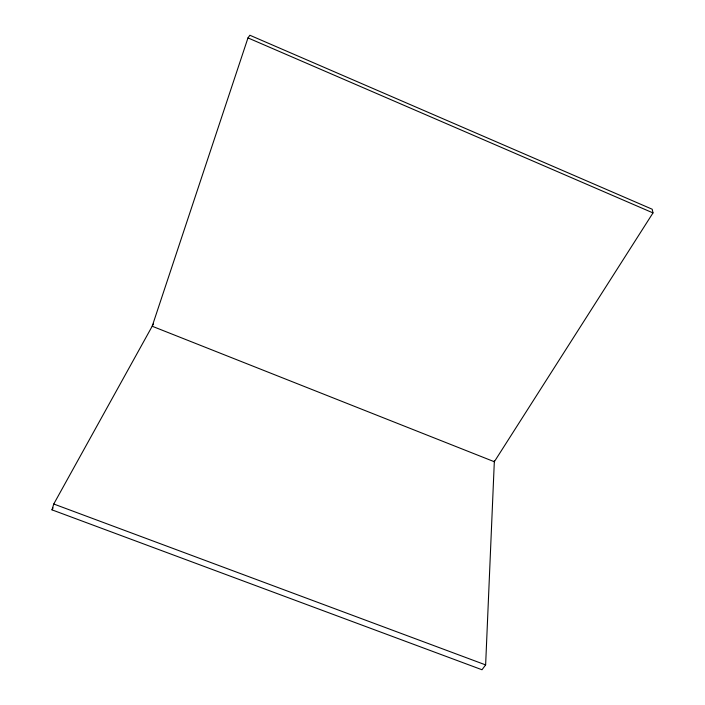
<?xml version="1.0" encoding="UTF-8"?>
<svg xmlns="http://www.w3.org/2000/svg" width="705" height="705" viewBox="0 0 705 705"><rect width="100%" height="100%" fill="white"/><g stroke="black" fill="none" stroke-linecap="round" stroke-linejoin="round"><path stroke-width="1.06" d="M153.505 323.868L53.756 504.004L52.003 509.856L481.991 669.75L485.63 664.903L494.364 460.717M247.975 37.911L152.192 326.239L494.32 461.731L652.997 212.91L652.196 209.226L249.878 35.25L247.975 37.911L652.997 212.91M52.003 509.856L53.06 507.935M53.756 504.004L485.63 664.903"/></g></svg>
